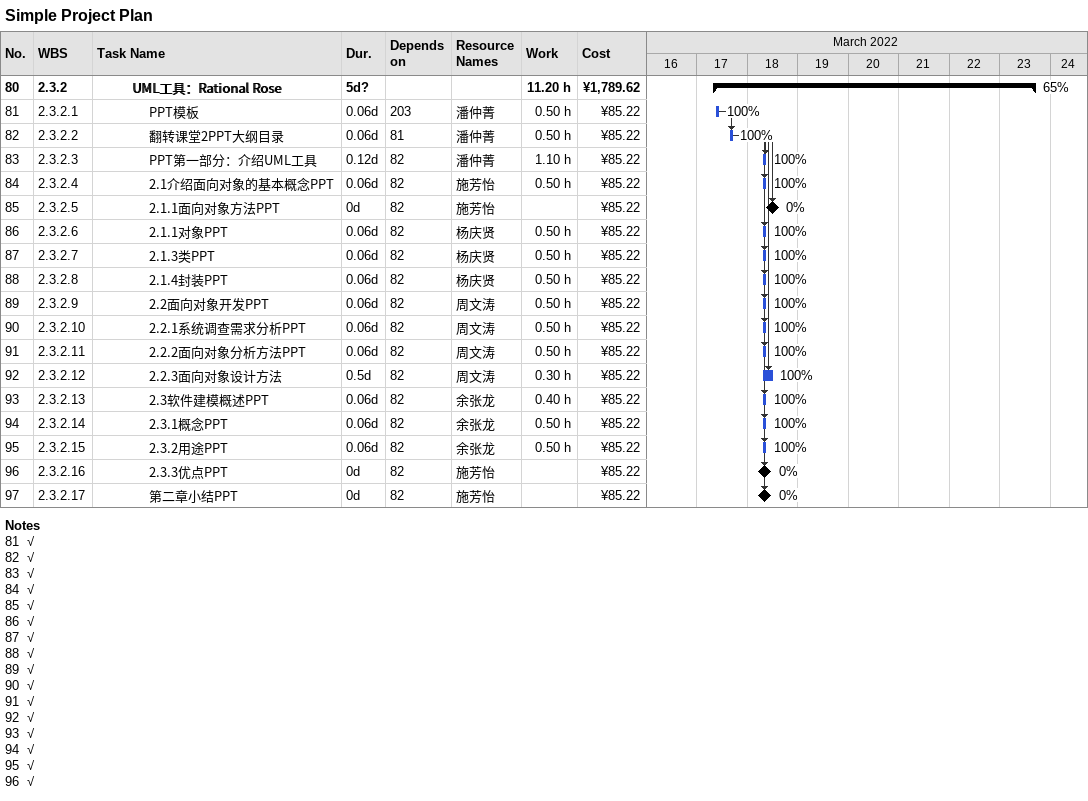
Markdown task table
Simple Project Plan

| ID | WBS | Task | Duration | Start | Finish | Predecessors | Resources | % complete | Work (h) | Cost (¥) |
|---|---|---|---|---|---|---|---|---|---|---|
| 80 | 2.3.2 | **UML工具：Rational Rose** | 5d? | 2022-03-17 | 2022-03-23 |  |  | 65 | 11.20 | 1789.62 |
| 81 | 2.3.2.1 | PPT模板 | 0.06d | 2022-03-17 | 2022-03-17 | 203 | 潘仲菁 | 100 | 0.50 | 85.22 |
| 82 | 2.3.2.2 | 翻转课堂2PPT大纲目录 | 0.06d | 2022-03-17 | 2022-03-17 | 81 | 潘仲菁 | 100 | 0.50 | 85.22 |
| 83 | 2.3.2.3 | PPT第一部分：介绍UML工具 | 0.12d | 2022-03-18 | 2022-03-18 | 82 | 潘仲菁 | 100 | 1.10 | 85.22 |
| 84 | 2.3.2.4 | 2.1介绍面向对象的基本概念PPT | 0.06d | 2022-03-18 | 2022-03-18 | 82 | 施芳怡 | 100 | 0.50 | 85.22 |
| 85 | 2.3.2.5 | 2.1.1面向对象方法PPT | 0d | 2022-03-18 | 2022-03-18 | 82 | 施芳怡 | 0 |  | 85.22 |
| 86 | 2.3.2.6 | 2.1.1对象PPT | 0.06d | 2022-03-18 | 2022-03-18 | 82 | 杨庆贤 | 100 | 0.50 | 85.22 |
| 87 | 2.3.2.7 | 2.1.3类PPT | 0.06d | 2022-03-18 | 2022-03-18 | 82 | 杨庆贤 | 100 | 0.50 | 85.22 |
| 88 | 2.3.2.8 | 2.1.4封装PPT | 0.06d | 2022-03-18 | 2022-03-18 | 82 | 杨庆贤 | 100 | 0.50 | 85.22 |
| 89 | 2.3.2.9 | 2.2面向对象开发PPT | 0.06d | 2022-03-18 | 2022-03-18 | 82 | 周文涛 | 100 | 0.50 | 85.22 |
| 90 | 2.3.2.10 | 2.2.1系统调查需求分析PPT | 0.06d | 2022-03-18 | 2022-03-18 | 82 | 周文涛 | 100 | 0.50 | 85.22 |
| 91 | 2.3.2.11 | 2.2.2面向对象分析方法PPT | 0.06d | 2022-03-18 | 2022-03-18 | 82 | 周文涛 | 100 | 0.50 | 85.22 |
| 92 | 2.3.2.12 | 2.2.3面向对象设计方法 | 0.5d | 2022-03-18 | 2022-03-18 | 82 | 周文涛 | 100 | 0.30 | 85.22 |
| 93 | 2.3.2.13 | 2.3软件建模概述PPT | 0.06d | 2022-03-18 | 2022-03-18 | 82 | 余张龙 | 100 | 0.40 | 85.22 |
| 94 | 2.3.2.14 | 2.3.1概念PPT | 0.06d | 2022-03-18 | 2022-03-18 | 82 | 余张龙 | 100 | 0.50 | 85.22 |
| 95 | 2.3.2.15 | 2.3.2用途PPT | 0.06d | 2022-03-18 | 2022-03-18 | 82 | 余张龙 | 100 | 0.50 | 85.22 |
| 96 | 2.3.2.16 | 2.3.3优点PPT | 0d | 2022-03-18 | 2022-03-18 | 82 | 施芳怡 | 0 |  | 85.22 |
| 97 | 2.3.2.17 | 第二章小结PPT | 0d | 2022-03-18 | 2022-03-18 | 82 | 施芳怡 | 0 |  | 85.22 |

Notes
- 81: √
- 82: √
- 83: √
- 84: √
- 85: √
- 86: √
- 87: √
- 88: √
- 89: √
- 90: √
- 91: √
- 92: √
- 93: √
- 94: √
- 95: √
- 96: √
